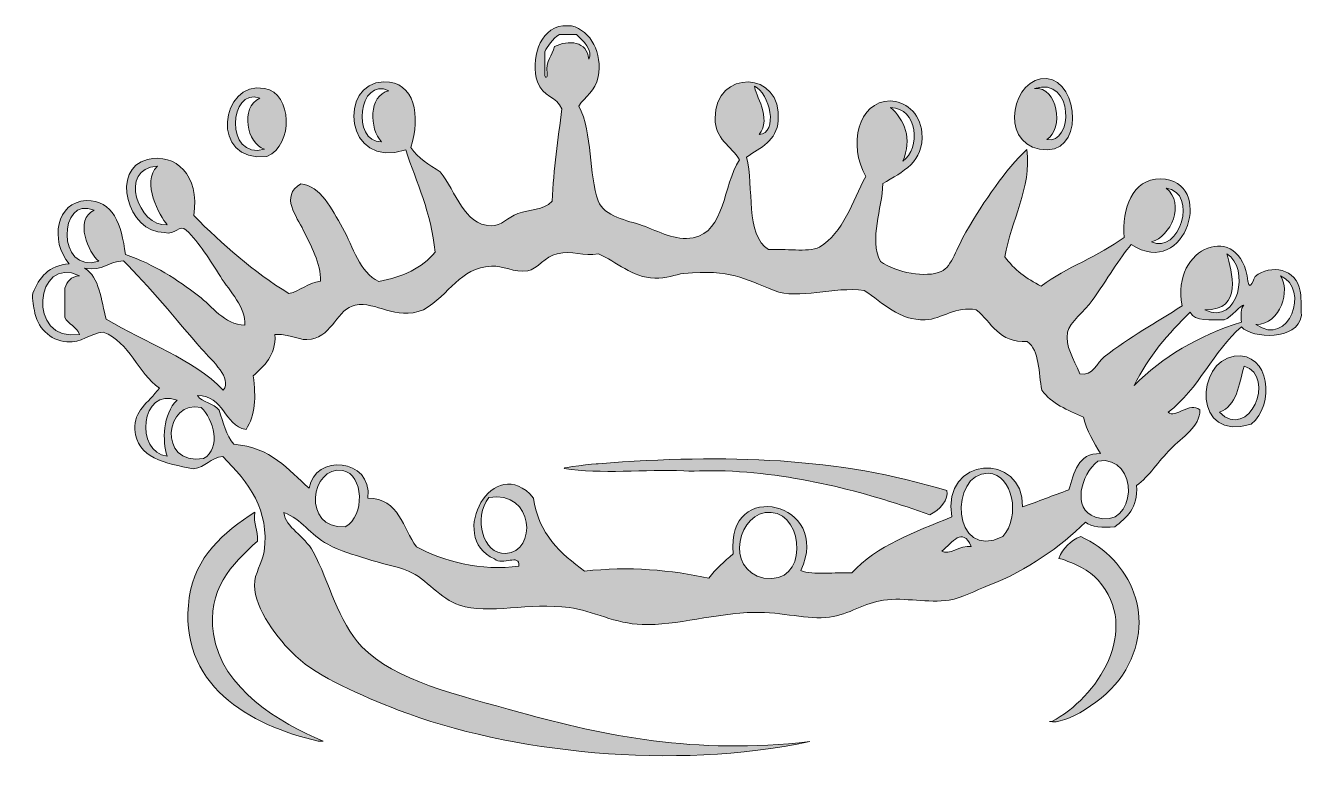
# Model space of a CAD drawing. Extents: x -3 to 616, y 213 to 572.
import ezdxf

# ---------------------------------------------------------------- set-up
doc = ezdxf.new("R2010")
doc.units = 0
doc.header["$MEASUREMENT"] = 0
doc.layers.add('Layer 1', color=7, linetype='Continuous')

# ---------------------------------------------------------------- blocks, each defined once
blk = doc.blocks.new('block 2')
at = {"layer": 'Layer 1'}
h = blk.add_hatch(color=7, dxfattribs=at)
edge = h.paths.add_edge_path()
edge.add_spline(control_points=[(432.66, 336.19), (404.16, 346.27), (371.48, 355.62), (334.05, 357.35), (327.43, 357.64), (320.81, 357.06), (314.04, 357.35), (295.76, 358.22), (273.88, 355.62), (256.46, 358.5), (254.3, 358.94), (272, 360.81), (272.87, 360.81), (335.34, 365.56), (388.61, 363.83), (440.86, 347.85), (442.3, 344.11), (437.26, 337.92), (432.66, 336.19)], knot_values=[0, 0, 0, 0, 1, 1, 1, 2, 2, 2, 3, 3, 3, 4, 4, 4, 5, 5, 5, 6, 6, 6, 6], degree=3, periodic=1)
edge = h.paths.add_edge_path()
edge.add_spline(control_points=[(579.49, 412.63), (597.05, 414.93), (599.21, 389.02), (587.7, 379.81), (559.34, 370.88), (561.07, 410.18), (579.49, 412.63)], knot_values=[0, 0, 0, 0, 1, 1, 1, 2, 2, 2, 2], degree=3, periodic=1)
edge = h.paths.add_edge_path()
edge.add_spline(control_points=[(584.24, 407.88), (581.8, 398.95), (580.79, 388.73), (572.44, 385.57), (586.4, 371.46), (600.22, 402.7), (584.24, 407.88)], knot_values=[0, 0, 0, 0, 1, 1, 1, 2, 2, 2, 2], degree=3, periodic=1)
edge = h.paths.add_edge_path()
edge.add_spline(control_points=[(111.93, 541.76), (125.31, 539.31), (126.18, 514.55), (113.08, 508.94), (85.3, 505.63), (90.48, 545.64), (111.93, 541.76)], knot_values=[0, 0, 0, 0, 1, 1, 1, 2, 2, 2, 2], degree=3, periodic=1)
edge = h.paths.add_edge_path()
edge.add_spline(control_points=[(111.93, 512.39), (103.29, 515.13), (100.12, 532.54), (109.62, 537.01), (94.8, 542.77), (92.35, 507.21), (111.93, 512.39)], knot_values=[0, 0, 0, 0, 1, 1, 1, 2, 2, 2, 2], degree=3, periodic=1)
edge = h.paths.add_edge_path()
edge.add_spline(control_points=[(489.09, 546.51), (504.78, 545.36), (507.8, 508.22), (485.63, 512.39), (465.91, 516.13), (472.82, 547.8), (489.09, 546.51)], knot_values=[0, 0, 0, 0, 1, 1, 1, 2, 2, 2, 2], degree=3, periodic=1)
edge = h.paths.add_edge_path()
edge.add_spline(control_points=[(489.09, 517.14), (501.9, 514.26), (502.62, 547.66), (483.19, 541.76), (494.42, 542.62), (497.58, 522.32), (489.09, 517.14)], knot_values=[0, 0, 0, 0, 1, 1, 1, 2, 2, 2, 2], degree=3, periodic=1)
edge = h.paths.add_edge_path()
edge.add_spline(control_points=[(108.47, 323.38), (108.9, 328.99), (106.31, 331.44), (107.32, 337.49), (92.21, 327.7), (78.39, 315.89), (75.65, 296.31), (69.6, 254.28), (105.02, 234.41), (137.84, 227.07), (138.56, 227.07), (139.42, 227.07), (140.14, 227.07), (119.41, 235.85), (91.2, 252.12), (87.31, 278.75), (84.14, 299.63), (95.95, 312.29), (108.47, 323.38)], knot_values=[0, 0, 0, 0, 1, 1, 1, 2, 2, 2, 3, 3, 3, 4, 4, 4, 5, 5, 5, 6, 6, 6, 6], degree=3, periodic=1)
edge = h.paths.add_edge_path()
edge.add_spline(control_points=[(505.5, 325.68), (500.46, 323.67), (497.01, 320.07), (494.99, 315.17), (503.05, 312.73), (509.53, 309.41), (513.85, 304.66), (535.01, 280.91), (513.42, 247.66), (491.54, 236.57), (491.1, 236.72), (490.67, 236.43), (490.38, 236.57), (497.58, 234.41), (517.45, 246.51), (525.65, 258.89), (543.36, 285.95), (529.25, 315.03), (505.5, 325.68)], knot_values=[0, 0, 0, 0, 1, 1, 1, 2, 2, 2, 3, 3, 3, 4, 4, 4, 5, 5, 5, 6, 6, 6, 6], degree=3, periodic=1)
edge = h.paths.add_edge_path()
edge.add_spline(control_points=[(582.95, 426.74), (569.56, 415.22), (562.36, 396.8), (547.68, 385.57), (551.13, 382.54), (558.19, 390.89), (562.94, 386.72), (563.08, 378.66), (554.44, 373.62), (548.83, 367.86), (543.07, 362.1), (538.47, 354.76), (532.42, 350.3), (533.28, 339.21), (527.52, 334.89), (521.91, 330.29), (516.15, 330), (510.68, 330), (507.8, 332.59), (495.28, 320.64), (480.45, 309.56), (460.87, 302.07), (454.68, 299.77), (448.49, 296.03), (442.02, 295.02), (431.94, 293.44), (420.85, 296.46), (410.35, 295.02), (401.71, 293.87), (393.36, 287.97), (384.43, 286.81), (373.92, 285.37), (361.54, 289.41), (348.01, 289.12), (329.87, 288.83), (310.44, 282.64), (294.03, 283.22), (281.07, 283.65), (270.28, 289.84), (258.76, 291.42), (239.9, 294.01), (219.89, 287.97), (205.93, 292.57), (196.57, 295.6), (190.24, 305.24), (181.31, 308.98), (175.27, 311.57), (167.49, 312.73), (161.3, 314.89), (154.39, 317.19), (148.64, 318.48), (142.45, 321.94), (133.81, 326.69), (129.92, 334.03), (121.28, 337.2), (122.15, 329.86), (131.07, 326.26), (135.39, 318.34), (143.31, 303.8), (147.2, 284.8), (158.86, 272.56), (174.84, 256.01), (204.63, 249.39), (235.15, 240.89), (275.75, 229.52), (319.37, 220.45), (374.93, 226.78), (309.15, 212.97), (230.26, 221.31), (176.42, 242.04), (158.28, 249.1), (138.13, 257.74), (127.04, 267.96), (118.26, 276.16), (107.18, 290.84), (107.03, 302.07), (107.03, 307.98), (110.92, 312.87), (111.78, 318.48), (114.37, 338.35), (104.44, 351.74), (91.77, 364.26), (85.73, 363.69), (83.71, 359.08), (77.67, 358.36), (64.13, 360.95), (50.17, 363.54), (49.45, 377.22), (48.87, 386.57), (55.64, 389.74), (61.25, 397.23), (50.6, 404.57), (47.15, 419.25), (34.19, 424.29), (27.71, 423.57), (23.54, 418.96), (16.63, 419.54), (8.42, 420.26), (2.09, 426.45), (0.94, 434.8), (0.65, 435.38), (-0.21, 440.13), (0.22, 443.01), (3.24, 450.49), (7.85, 456.54), (17.78, 457.11), (8.14, 468.34), (11.59, 487.2), (25.99, 487.63), (38.94, 488.06), (42.97, 476.11), (44.84, 461.72), (59.24, 456.68), (69.6, 449.63), (80.11, 441.71), (86.73, 436.81), (92.35, 427.89), (102.43, 427.6), (102.86, 436.24), (95.37, 443.72), (90.62, 451.07), (85.58, 458.98), (80.54, 467.33), (74.21, 473.38), (70.61, 476.55), (69.03, 470.79), (63.7, 472.23), (45.71, 472.08), (37.5, 503.32), (55.5, 507.5), (69.03, 510.66), (80.83, 500.16), (77.81, 480.43), (91.63, 466.47), (106.46, 453.51), (123.59, 442.86), (129.49, 444.01), (132.51, 448.04), (138.85, 448.76), (139.28, 457.69), (134.24, 465.75), (130.64, 473.38), (127.62, 479.86), (119.12, 489.79), (129.49, 495.69), (138.99, 494.83), (144.32, 483.6), (149.5, 474.53), (154.83, 465.17), (157.56, 453.08), (167.06, 448.62), (178.58, 450.78), (187.94, 455.1), (194.13, 462.73), (192.4, 482.16), (185.2, 496.12), (180.02, 512.1), (150.22, 502.31), (147.34, 544.64), (169.51, 544.93), (184.48, 545.21), (187.36, 528.37), (182.46, 513.26), (185.92, 508.07), (191.39, 504.91), (196.57, 501.45), (204.49, 491.95), (207.8, 475.83), (221.19, 475.54), (226.23, 475.39), (228.96, 479.43), (234.14, 481.44), (239.61, 483.6), (246.38, 482.74), (250.56, 487.34), (251.42, 502.89), (253.43, 517.43), (255.31, 531.97), (253, 537.73), (245.95, 537.58), (243.5, 544.93), (240.19, 555.29), (244.22, 570.41), (255.74, 571.99), (256.17, 571.99), (256.17, 571.99), (256.46, 571.99), (257.61, 571.99), (258.76, 571.99), (259.91, 571.99), (269.41, 569.4), (274.88, 558.74), (272.87, 547.37), (271.57, 540.17), (266.39, 538.02), (263.51, 533.26), (270.28, 520.02), (268.12, 500.16), (272.87, 487.49), (275.75, 479.86), (286.98, 478.13), (294.03, 475.68), (302.24, 472.8), (309.86, 468.05), (318.65, 469.78), (334.19, 472.8), (332.75, 494.68), (340.96, 507.35), (336.93, 513.97), (329.15, 517.29), (329.15, 527.36), (329.15, 551.26), (361.83, 550.54), (359.67, 526.21), (358.81, 516.57), (351.18, 513.11), (344.41, 508.65), (348.01, 493.97), (343.69, 471.08), (354.92, 464.02), (362.84, 464.6), (373.49, 462.58), (379.54, 465.17), (391.06, 472.37), (395.37, 486.91), (401.85, 499.29), (393.21, 514.26), (398.11, 535.57), (413.66, 535.71), (420.28, 535.71), (428.05, 530.24), (428.92, 520.45), (430.07, 506.06), (419.7, 501.74), (410.06, 495.84), (409.77, 483.46), (403.29, 469.35), (408.91, 458.26), (416.82, 452.94), (430.79, 450.2), (438.27, 453.51), (443.46, 455.82), (445.76, 465.03), (450.08, 472.37), (459.15, 487.77), (469.22, 502.6), (479.44, 512.25), (482.03, 493.68), (471.67, 477.84), (468.94, 460.57), (473.25, 454.38), (479.44, 449.91), (486.5, 446.46), (498.59, 455.53), (514.28, 460.86), (526.37, 469.92), (525.51, 483.6), (530.26, 498.28), (543.94, 498.14), (570.57, 497.71), (556.75, 449.05), (529.83, 466.47), (524.36, 460.28), (518.02, 449.34), (510.97, 439.41), (507.52, 434.66), (500.17, 428.9), (499.17, 424.15), (497.87, 417.24), (502.04, 411.62), (505.07, 404.14), (511.26, 402.7), (513.42, 409.61), (516.87, 412.34), (529.11, 422.13), (541.78, 428.47), (554.44, 436.96), (548.54, 465.46), (582.66, 478.71), (586.11, 448.76), (586.98, 443.29), (589.28, 450.78), (589.57, 451.07), (597.2, 457.26), (609.58, 454.81), (611.31, 444.01), (611.74, 442.43), (611.88, 436.24), (611.88, 432.21), (610.01, 419.83), (588.42, 421.12), (582.95, 426.74)], knot_values=[0, 0, 0, 0, 1, 1, 1, 2, 2, 2, 3, 3, 3, 4, 4, 4, 5, 5, 5, 6, 6, 6, 7, 7, 7, 8, 8, 8, 9, 9, 9, 10, 10, 10, 11, 11, 11, 12, 12, 12, 13, 13, 13, 14, 14, 14, 15, 15, 15, 16, 16, 16, 17, 17, 17, 18, 18, 18, 19, 19, 19, 20, 20, 20, 21, 21, 21, 22, 22, 22, 23, 23, 23, 24, 24, 24, 25, 25, 25, 26, 26, 26, 27, 27, 27, 28, 28, 28, 29, 29, 29, 30, 30, 30, 31, 31, 31, 32, 32, 32, 33, 33, 33, 34, 34, 34, 35, 35, 35, 36, 36, 36, 37, 37, 37, 38, 38, 38, 39, 39, 39, 40, 40, 40, 41, 41, 41, 42, 42, 42, 43, 43, 43, 44, 44, 44, 45, 45, 45, 46, 46, 46, 47, 47, 47, 48, 48, 48, 49, 49, 49, 50, 50, 50, 51, 51, 51, 52, 52, 52, 53, 53, 53, 54, 54, 54, 55, 55, 55, 56, 56, 56, 57, 57, 57, 58, 58, 58, 59, 59, 59, 60, 60, 60, 61, 61, 61, 62, 62, 62, 63, 63, 63, 64, 64, 64, 65, 65, 65, 66, 66, 66, 67, 67, 67, 68, 68, 68, 69, 69, 69, 70, 70, 70, 71, 71, 71, 72, 72, 72, 73, 73, 73, 74, 74, 74, 75, 75, 75, 76, 76, 76, 77, 77, 77, 78, 78, 78, 79, 79, 79, 80, 80, 80, 81, 81, 81, 82, 82, 82, 83, 83, 83, 84, 84, 84, 85, 85, 85, 86, 86, 86, 87, 87, 87, 88, 88, 88, 89, 89, 89, 90, 90, 90, 91, 91, 91, 92, 92, 92, 93, 93, 93, 94, 94, 94, 95, 95, 95, 96, 96, 96, 97, 97, 97, 97], degree=3, periodic=1)
edge = h.paths.add_edge_path()
edge.add_spline(control_points=[(352.76, 305.67), (374.21, 301.79), (372.49, 336.19), (356.22, 337.34), (340.1, 338.64), (333.62, 309.27), (352.76, 305.67)], knot_values=[0, 0, 0, 0, 1, 1, 1, 2, 2, 2, 2], degree=3, periodic=1)
edge = h.paths.add_edge_path()
edge.add_spline(control_points=[(370.47, 309.27), (376.8, 306.97), (387.02, 308.55), (395.09, 308.12), (407.03, 321.22), (425.46, 327.84), (443.31, 335.18), (438.13, 364.55), (478, 366.71), (477.43, 339.93), (484.91, 342.52), (492.11, 345.55), (499.74, 348.14), (502.33, 356.49), (503.92, 365.85), (515, 365.7), (511.83, 371.17), (508.38, 376.35), (506.8, 383.26), (499.17, 386.72), (491.39, 389.74), (486.79, 396.22), (485.06, 404.57), (485.78, 415.51), (479.73, 419.68), (465.77, 418.96), (462.6, 429.04), (455.12, 434.94), (445.47, 437.1), (438.56, 430.48), (430.5, 430.19), (417.69, 429.76), (410.49, 438.25), (401.13, 444.3), (386.45, 446.46), (369.46, 439.69), (357.66, 444.3), (342.83, 450.06), (336.93, 454.67), (314.18, 452.51), (309.86, 452.07), (305.69, 449.91), (300.08, 450.2), (288.99, 450.63), (281.65, 458.26), (273.01, 462.01), (265.53, 460.71), (260.49, 463.73), (253, 462.01), (247.24, 460.71), (243.36, 454.67), (238.9, 453.8), (232.27, 452.65), (226.8, 456.54), (221.33, 456.1), (205.79, 455.1), (201.61, 442.57), (188.51, 434.94), (174.69, 429.62), (165.91, 439.26), (155.69, 437.25), (147.2, 435.66), (144.75, 422.71), (134.53, 420.84), (128.34, 419.68), (126.32, 423.28), (116.97, 423.14), (117.4, 412.49), (111.64, 408.02), (106.46, 403.13), (107.9, 392.62), (107.46, 384.42), (103, 377.22), (91.92, 379.52), (92.78, 393.63), (79.54, 393.63), (81.98, 390.17), (87.6, 390.03), (90.05, 386.57), (92.06, 380.82), (93.36, 374.34), (97.1, 370.16), (115.09, 368.87), (123.16, 357.78), (133.52, 349), (135.82, 365.56), (164.04, 363.69), (161.74, 344.25), (177.14, 343.96), (178.43, 329.57), (185.2, 320.79), (197, 313.88), (217.01, 308.84), (234.58, 311.43), (235.01, 317.91), (226.8, 311.29), (222.77, 314.89), (199.31, 325.39), (222.63, 367.14), (241.63, 344.25), (244.08, 326.69), (254.73, 317.48), (266.25, 308.98), (287.41, 311.43), (308.43, 309.56), (326.13, 305.53), (329.44, 310.13), (333.62, 313.59), (337.94, 317.33), (334.05, 354.47), (386.16, 342.24), (370.47, 309.27)], knot_values=[0, 0, 0, 0, 1, 1, 1, 2, 2, 2, 3, 3, 3, 4, 4, 4, 5, 5, 5, 6, 6, 6, 7, 7, 7, 8, 8, 8, 9, 9, 9, 10, 10, 10, 11, 11, 11, 12, 12, 12, 13, 13, 13, 14, 14, 14, 15, 15, 15, 16, 16, 16, 17, 17, 17, 18, 18, 18, 19, 19, 19, 20, 20, 20, 21, 21, 21, 22, 22, 22, 23, 23, 23, 24, 24, 24, 25, 25, 25, 26, 26, 26, 27, 27, 27, 28, 28, 28, 29, 29, 29, 30, 30, 30, 31, 31, 31, 32, 32, 32, 33, 33, 33, 34, 34, 34, 35, 35, 35, 36, 36, 36, 37, 37, 37, 37], degree=3, periodic=1)
edge = h.paths.add_edge_path()
edge.add_spline(control_points=[(220.04, 344.54), (212.55, 334.61), (217.01, 317.04), (228.24, 317.48), (243.36, 318.05), (242.21, 348.14), (220.04, 344.54)], knot_values=[0, 0, 0, 0, 1, 1, 1, 2, 2, 2, 2], degree=3, periodic=1)
edge = h.paths.add_edge_path()
edge.add_spline(control_points=[(438.56, 318.63), (441.73, 316.32), (447.34, 321.51), (452.67, 320.93), (448.35, 330.72), (443.74, 322.8), (438.56, 318.63)], knot_values=[0, 0, 0, 0, 1, 1, 1, 2, 2, 2, 2], degree=3, periodic=1)
edge = h.paths.add_edge_path()
edge.add_spline(control_points=[(467.93, 325.68), (476.56, 335.33), (472.97, 355.48), (460.87, 356.2), (442.02, 356.63), (443.17, 313.3), (467.93, 325.68)], knot_values=[0, 0, 0, 0, 1, 1, 1, 2, 2, 2, 2], degree=3, periodic=1)
edge = h.paths.add_edge_path()
edge.add_spline(control_points=[(150.79, 330.43), (160.58, 335.47), (159.72, 355.62), (149.64, 357.5), (134.1, 360.23), (129.78, 328.99), (150.79, 330.43)], knot_values=[0, 0, 0, 0, 1, 1, 1, 2, 2, 2, 2], degree=3, periodic=1)
edge = h.paths.add_edge_path()
edge.add_spline(control_points=[(512.55, 335.04), (533.14, 328.13), (534, 365.41), (513.71, 362.1), (505.64, 355.48), (501.04, 338.93), (512.55, 335.04)], knot_values=[0, 0, 0, 0, 1, 1, 1, 2, 2, 2, 2], degree=3, periodic=1)
edge = h.paths.add_edge_path()
edge.add_spline(control_points=[(82.56, 363.25), (91.34, 368.44), (87.31, 382.26), (81.41, 387.87), (64.13, 392.19), (59.82, 359.8), (82.56, 363.25)], knot_values=[0, 0, 0, 0, 1, 1, 1, 2, 2, 2, 2], degree=3, periodic=1)
edge = h.paths.add_edge_path()
edge.add_spline(control_points=[(65, 364.41), (62.55, 371.89), (62.84, 384.56), (69.75, 391.47), (52.19, 398.09), (49.16, 366.13), (65, 364.41)], knot_values=[0, 0, 0, 0, 1, 1, 1, 2, 2, 2, 2], degree=3, periodic=1)
edge = h.paths.add_edge_path()
edge.add_spline(control_points=[(92.06, 396.22), (96.38, 402.27), (87.02, 409.9), (81.55, 416.23), (69.6, 429.76), (55.64, 447.18), (43.98, 458.55), (36.49, 458.7), (34.34, 453.23), (25.12, 455.1), (32.61, 450.78), (32.9, 439.41), (35.63, 430.48), (54.63, 418.96), (77.38, 411.62), (92.06, 396.22)], knot_values=[0, 0, 0, 0, 1, 1, 1, 2, 2, 2, 3, 3, 3, 4, 4, 4, 5, 5, 5, 5], degree=3, periodic=1)
edge = h.paths.add_edge_path()
edge.add_spline(control_points=[(558.33, 433.79), (547.68, 423.72), (538.18, 412.49), (531.27, 398.52), (544.94, 412.34), (562.07, 422.42), (582.95, 429.04), (582.95, 432.21), (582.52, 435.81), (584.1, 437.25), (582.8, 437.68), (578.2, 431.49), (574.74, 430.19), (568.26, 430.34), (560.49, 429.19), (558.33, 433.79)], knot_values=[0, 0, 0, 0, 1, 1, 1, 2, 2, 2, 3, 3, 3, 4, 4, 4, 5, 5, 5, 5], degree=3, periodic=1)
edge = h.paths.add_edge_path()
edge.add_spline(control_points=[(22.67, 423.14), (21.38, 427.03), (17.2, 427.89), (15.62, 431.34), (15.62, 436.1), (15.62, 440.7), (15.62, 445.45), (16.77, 448.62), (18.5, 451.07), (22.67, 451.35), (1.37, 462.15), (-3.24, 418.82), (22.67, 423.14)], knot_values=[0, 0, 0, 0, 1, 1, 1, 2, 2, 2, 3, 3, 3, 4, 4, 4, 4], degree=3, periodic=1)
edge = h.paths.add_edge_path()
edge.add_spline(control_points=[(590, 427.89), (605.98, 416.66), (616.2, 445.16), (601.81, 451.35), (606.56, 444.73), (602.24, 428.03), (590, 427.89)], knot_values=[0, 0, 0, 0, 1, 1, 1, 2, 2, 2, 2], degree=3, periodic=1)
edge = h.paths.add_edge_path()
edge.add_spline(control_points=[(565.38, 434.94), (581.8, 427.17), (587.27, 455.39), (575.89, 462.01), (578.2, 453.66), (584.24, 434.8), (565.38, 434.94)], knot_values=[0, 0, 0, 0, 1, 1, 1, 2, 2, 2, 2], degree=3, periodic=1)
edge = h.paths.add_edge_path()
edge.add_spline(control_points=[(32.03, 458.41), (26.99, 462.44), (20.08, 478.56), (29.73, 483.02), (12.6, 490.51), (11.3, 451.93), (32.03, 458.41)], knot_values=[0, 0, 0, 0, 1, 1, 1, 2, 2, 2, 2], degree=3, periodic=1)
edge = h.paths.add_edge_path()
edge.add_spline(control_points=[(539.62, 467.77), (553, 461.29), (562.51, 491.37), (546.67, 493.68), (556.17, 486.19), (548.83, 470.21), (539.62, 467.77)], knot_values=[0, 0, 0, 0, 1, 1, 1, 2, 2, 2, 2], degree=3, periodic=1)
edge = h.paths.add_edge_path()
edge.add_spline(control_points=[(65, 475.97), (61.4, 480.29), (52.19, 496.56), (60.25, 504.19), (41.1, 503.32), (51.18, 474.68), (65, 475.97)], knot_values=[0, 0, 0, 0, 1, 1, 1, 2, 2, 2, 2], degree=3, periodic=1)
edge = h.paths.add_edge_path()
edge.add_spline(control_points=[(419.7, 506.63), (428.48, 512.68), (426.9, 532.4), (413.8, 532.54), (420.42, 526.79), (424.45, 517.43), (419.7, 506.63)], knot_values=[0, 0, 0, 0, 1, 1, 1, 2, 2, 2, 2], degree=3, periodic=1)
edge = h.paths.add_edge_path()
edge.add_spline(control_points=[(168.36, 515.99), (162.46, 522.18), (162.02, 538.45), (171.81, 540.61), (157.42, 547.52), (153.53, 515.85), (168.36, 515.99)], knot_values=[0, 0, 0, 0, 1, 1, 1, 2, 2, 2, 2], degree=3, periodic=1)
edge = h.paths.add_edge_path()
edge.add_spline(control_points=[(350.46, 519.45), (359.82, 520.02), (355.64, 539.6), (348.16, 542.91), (348.3, 538.74), (356.79, 527.51), (350.46, 519.45)], knot_values=[0, 0, 0, 0, 1, 1, 1, 2, 2, 2, 2], degree=3, periodic=1)
edge = h.paths.add_edge_path()
edge.add_spline(control_points=[(268.26, 555.87), (270.71, 559.46), (265.24, 565.37), (262.36, 567.67), (259.62, 567.67), (256.89, 567.67), (254.15, 567.67), (250.84, 565.8), (248.25, 561.91), (247.1, 559.46), (247.1, 556.01), (247.1, 552.41), (247.1, 548.96), (246.96, 546.08), (248.54, 546.94), (248.25, 548.96), (247.39, 555.29), (250.7, 557.45), (251.71, 561.91), (258.33, 565.37), (267.69, 564.5), (268.26, 555.87)], knot_values=[0, 0, 0, 0, 1, 1, 1, 2, 2, 2, 3, 3, 3, 4, 4, 4, 5, 5, 5, 6, 6, 6, 7, 7, 7, 7], degree=3, periodic=1)
at = {"layer": 'Layer 1', "lineweight": 0}
for points, knots in [([(582.95, 426.74), (569.56, 415.22), (562.36, 396.8), (547.68, 385.57), (551.13, 382.54), (558.19, 390.89), (562.94, 386.72), (563.08, 378.66), (554.44, 373.62), (548.83, 367.86), (543.07, 362.1), (538.47, 354.76), (532.42, 350.3), (533.28, 339.21), (527.52, 334.89), (521.91, 330.29), (516.15, 330), (510.68, 330), (507.8, 332.59), (495.28, 320.64), (480.45, 309.56), (460.87, 302.07), (454.68, 299.77), (448.49, 296.03), (442.02, 295.02), (431.94, 293.44), (420.85, 296.46), (410.35, 295.02), (401.71, 293.87), (393.36, 287.97), (384.43, 286.81), (373.92, 285.37), (361.54, 289.41), (348.01, 289.12), (329.87, 288.83), (310.44, 282.64), (294.03, 283.22), (281.07, 283.65), (270.28, 289.84), (258.76, 291.42), (239.9, 294.01), (219.89, 287.97), (205.93, 292.57), (196.57, 295.6), (190.24, 305.24), (181.31, 308.98), (175.27, 311.57), (167.49, 312.73), (161.3, 314.89), (154.39, 317.19), (148.64, 318.48), (142.45, 321.94), (133.81, 326.69), (129.92, 334.03), (121.28, 337.2), (122.15, 329.86), (131.07, 326.26), (135.39, 318.34), (143.31, 303.8), (147.2, 284.8), (158.86, 272.56), (174.84, 256.01), (204.63, 249.39), (235.15, 240.89), (275.75, 229.52), (319.37, 220.45), (374.93, 226.78), (309.15, 212.97), (230.26, 221.31), (176.42, 242.04), (158.28, 249.1), (138.13, 257.74), (127.04, 267.96), (118.26, 276.16), (107.18, 290.84), (107.03, 302.07), (107.03, 307.98), (110.92, 312.87), (111.78, 318.48), (114.37, 338.35), (104.44, 351.74), (91.77, 364.26), (85.73, 363.69), (83.71, 359.08), (77.67, 358.36), (64.13, 360.95), (50.17, 363.54), (49.45, 377.22), (48.87, 386.57), (55.64, 389.74), (61.25, 397.23), (50.6, 404.57), (47.15, 419.25), (34.19, 424.29), (27.71, 423.57), (23.54, 418.96), (16.63, 419.54), (8.42, 420.26), (2.09, 426.45), (0.94, 434.8), (0.65, 435.38), (-0.21, 440.13), (0.22, 443.01), (3.24, 450.49), (7.85, 456.54), (17.78, 457.11), (8.14, 468.34), (11.59, 487.2), (25.99, 487.63), (38.94, 488.06), (42.97, 476.11), (44.84, 461.72), (59.24, 456.68), (69.6, 449.63), (80.11, 441.71), (86.73, 436.81), (92.35, 427.89), (102.43, 427.6), (102.86, 436.24), (95.37, 443.72), (90.62, 451.07), (85.58, 458.98), (80.54, 467.33), (74.21, 473.38), (70.61, 476.55), (69.03, 470.79), (63.7, 472.23), (45.71, 472.08), (37.5, 503.32), (55.5, 507.5), (69.03, 510.66), (80.83, 500.16), (77.81, 480.43), (91.63, 466.47), (106.46, 453.51), (123.59, 442.86), (129.49, 444.01), (132.51, 448.04), (138.85, 448.76), (139.28, 457.69), (134.24, 465.75), (130.64, 473.38), (127.62, 479.86), (119.12, 489.79), (129.49, 495.69), (138.99, 494.83), (144.32, 483.6), (149.5, 474.53), (154.83, 465.17), (157.56, 453.08), (167.06, 448.62), (178.58, 450.78), (187.94, 455.1), (194.13, 462.73), (192.4, 482.16), (185.2, 496.12), (180.02, 512.1), (150.22, 502.31), (147.34, 544.64), (169.51, 544.93), (184.48, 545.21), (187.36, 528.37), (182.46, 513.26), (185.92, 508.07), (191.39, 504.91), (196.57, 501.45), (204.49, 491.95), (207.8, 475.83), (221.19, 475.54), (226.23, 475.39), (228.96, 479.43), (234.14, 481.44), (239.61, 483.6), (246.38, 482.74), (250.56, 487.34), (251.42, 502.89), (253.43, 517.43), (255.31, 531.97), (253, 537.73), (245.95, 537.58), (243.5, 544.93), (240.19, 555.29), (244.22, 570.41), (255.74, 571.99), (256.17, 571.99), (256.17, 571.99), (256.46, 571.99), (257.61, 571.99), (258.76, 571.99), (259.91, 571.99), (269.41, 569.4), (274.88, 558.74), (272.87, 547.37), (271.57, 540.17), (266.39, 538.02), (263.51, 533.26), (270.28, 520.02), (268.12, 500.16), (272.87, 487.49), (275.75, 479.86), (286.98, 478.13), (294.03, 475.68), (302.24, 472.8), (309.86, 468.05), (318.65, 469.78), (334.19, 472.8), (332.75, 494.68), (340.96, 507.35), (336.93, 513.97), (329.15, 517.29), (329.15, 527.36), (329.15, 551.26), (361.83, 550.54), (359.67, 526.21), (358.81, 516.57), (351.18, 513.11), (344.41, 508.65), (348.01, 493.97), (343.69, 471.08), (354.92, 464.02), (362.84, 464.6), (373.49, 462.58), (379.54, 465.17), (391.06, 472.37), (395.37, 486.91), (401.85, 499.29), (393.21, 514.26), (398.11, 535.57), (413.66, 535.71), (420.28, 535.71), (428.05, 530.24), (428.92, 520.45), (430.07, 506.06), (419.7, 501.74), (410.06, 495.84), (409.77, 483.46), (403.29, 469.35), (408.91, 458.26), (416.82, 452.94), (430.79, 450.2), (438.27, 453.51), (443.46, 455.82), (445.76, 465.03), (450.08, 472.37), (459.15, 487.77), (469.22, 502.6), (479.44, 512.25), (482.03, 493.68), (471.67, 477.84), (468.94, 460.57), (473.25, 454.38), (479.44, 449.91), (486.5, 446.46), (498.59, 455.53), (514.28, 460.86), (526.37, 469.92), (525.51, 483.6), (530.26, 498.28), (543.94, 498.14), (570.57, 497.71), (556.75, 449.05), (529.83, 466.47), (524.36, 460.28), (518.02, 449.34), (510.97, 439.41), (507.52, 434.66), (500.17, 428.9), (499.17, 424.15), (497.87, 417.24), (502.04, 411.62), (505.07, 404.14), (511.26, 402.7), (513.42, 409.61), (516.87, 412.34), (529.11, 422.13), (541.78, 428.47), (554.44, 436.96), (548.54, 465.46), (582.66, 478.71), (586.11, 448.76), (586.98, 443.29), (589.28, 450.78), (589.57, 451.07), (597.2, 457.26), (609.58, 454.81), (611.31, 444.01), (611.74, 442.43), (611.88, 436.24), (611.88, 432.21), (610.01, 419.83), (588.42, 421.12), (582.95, 426.74)], [0, 0, 0, 0, 1, 1, 1, 2, 2, 2, 3, 3, 3, 4, 4, 4, 5, 5, 5, 6, 6, 6, 7, 7, 7, 8, 8, 8, 9, 9, 9, 10, 10, 10, 11, 11, 11, 12, 12, 12, 13, 13, 13, 14, 14, 14, 15, 15, 15, 16, 16, 16, 17, 17, 17, 18, 18, 18, 19, 19, 19, 20, 20, 20, 21, 21, 21, 22, 22, 22, 23, 23, 23, 24, 24, 24, 25, 25, 25, 26, 26, 26, 27, 27, 27, 28, 28, 28, 29, 29, 29, 30, 30, 30, 31, 31, 31, 32, 32, 32, 33, 33, 33, 34, 34, 34, 35, 35, 35, 36, 36, 36, 37, 37, 37, 38, 38, 38, 39, 39, 39, 40, 40, 40, 41, 41, 41, 42, 42, 42, 43, 43, 43, 44, 44, 44, 45, 45, 45, 46, 46, 46, 47, 47, 47, 48, 48, 48, 49, 49, 49, 50, 50, 50, 51, 51, 51, 52, 52, 52, 53, 53, 53, 54, 54, 54, 55, 55, 55, 56, 56, 56, 57, 57, 57, 58, 58, 58, 59, 59, 59, 60, 60, 60, 61, 61, 61, 62, 62, 62, 63, 63, 63, 64, 64, 64, 65, 65, 65, 66, 66, 66, 67, 67, 67, 68, 68, 68, 69, 69, 69, 70, 70, 70, 71, 71, 71, 72, 72, 72, 73, 73, 73, 74, 74, 74, 75, 75, 75, 76, 76, 76, 77, 77, 77, 78, 78, 78, 79, 79, 79, 80, 80, 80, 81, 81, 81, 82, 82, 82, 83, 83, 83, 84, 84, 84, 85, 85, 85, 86, 86, 86, 87, 87, 87, 88, 88, 88, 89, 89, 89, 90, 90, 90, 91, 91, 91, 92, 92, 92, 93, 93, 93, 94, 94, 94, 95, 95, 95, 96, 96, 96, 97, 97, 97, 97]), ([(268.26, 555.87), (270.71, 559.46), (265.24, 565.37), (262.36, 567.67), (259.62, 567.67), (256.89, 567.67), (254.15, 567.67), (250.84, 565.8), (248.25, 561.91), (247.1, 559.46), (247.1, 556.01), (247.1, 552.41), (247.1, 548.96), (246.96, 546.08), (248.54, 546.94), (248.25, 548.96), (247.39, 555.29), (250.7, 557.45), (251.71, 561.91), (258.33, 565.37), (267.69, 564.5), (268.26, 555.87)], [0, 0, 0, 0, 1, 1, 1, 2, 2, 2, 3, 3, 3, 4, 4, 4, 5, 5, 5, 6, 6, 6, 7, 7, 7, 7]), ([(111.93, 541.76), (125.31, 539.31), (126.18, 514.55), (113.08, 508.94), (85.3, 505.63), (90.48, 545.64), (111.93, 541.76)], [0, 0, 0, 0, 1, 1, 1, 2, 2, 2, 2]), ([(168.36, 515.99), (162.46, 522.18), (162.02, 538.45), (171.81, 540.61), (157.42, 547.52), (153.53, 515.85), (168.36, 515.99)], [0, 0, 0, 0, 1, 1, 1, 2, 2, 2, 2]), ([(489.09, 546.51), (504.78, 545.36), (507.8, 508.22), (485.63, 512.39), (465.91, 516.13), (472.82, 547.8), (489.09, 546.51)], [0, 0, 0, 0, 1, 1, 1, 2, 2, 2, 2]), ([(489.09, 517.14), (501.9, 514.26), (502.62, 547.66), (483.19, 541.76), (494.42, 542.62), (497.58, 522.32), (489.09, 517.14)], [0, 0, 0, 0, 1, 1, 1, 2, 2, 2, 2]), ([(111.93, 512.39), (103.29, 515.13), (100.12, 532.54), (109.62, 537.01), (94.8, 542.77), (92.35, 507.21), (111.93, 512.39)], [0, 0, 0, 0, 1, 1, 1, 2, 2, 2, 2]), ([(350.46, 519.45), (359.82, 520.02), (355.64, 539.6), (348.16, 542.91), (348.3, 538.74), (356.79, 527.51), (350.46, 519.45)], [0, 0, 0, 0, 1, 1, 1, 2, 2, 2, 2]), ([(419.7, 506.63), (428.48, 512.68), (426.9, 532.4), (413.8, 532.54), (420.42, 526.79), (424.45, 517.43), (419.7, 506.63)], [0, 0, 0, 0, 1, 1, 1, 2, 2, 2, 2]), ([(65, 475.97), (61.4, 480.29), (52.19, 496.56), (60.25, 504.19), (41.1, 503.32), (51.18, 474.68), (65, 475.97)], [0, 0, 0, 0, 1, 1, 1, 2, 2, 2, 2]), ([(32.03, 458.41), (26.99, 462.44), (20.08, 478.56), (29.73, 483.02), (12.6, 490.51), (11.3, 451.93), (32.03, 458.41)], [0, 0, 0, 0, 1, 1, 1, 2, 2, 2, 2]), ([(539.62, 467.77), (553, 461.29), (562.51, 491.37), (546.67, 493.68), (556.17, 486.19), (548.83, 470.21), (539.62, 467.77)], [0, 0, 0, 0, 1, 1, 1, 2, 2, 2, 2]), ([(22.67, 423.14), (21.38, 427.03), (17.2, 427.89), (15.62, 431.34), (15.62, 436.1), (15.62, 440.7), (15.62, 445.45), (16.77, 448.62), (18.5, 451.07), (22.67, 451.35), (1.37, 462.15), (-3.24, 418.82), (22.67, 423.14)], [0, 0, 0, 0, 1, 1, 1, 2, 2, 2, 3, 3, 3, 4, 4, 4, 4]), ([(92.06, 396.22), (96.38, 402.27), (87.02, 409.9), (81.55, 416.23), (69.6, 429.76), (55.64, 447.18), (43.98, 458.55), (36.49, 458.7), (34.34, 453.23), (25.12, 455.1), (32.61, 450.78), (32.9, 439.41), (35.63, 430.48), (54.63, 418.96), (77.38, 411.62), (92.06, 396.22)], [0, 0, 0, 0, 1, 1, 1, 2, 2, 2, 3, 3, 3, 4, 4, 4, 5, 5, 5, 5]), ([(370.47, 309.27), (376.8, 306.97), (387.02, 308.55), (395.09, 308.12), (407.03, 321.22), (425.46, 327.84), (443.31, 335.18), (438.13, 364.55), (478, 366.71), (477.43, 339.93), (484.91, 342.52), (492.11, 345.55), (499.74, 348.14), (502.33, 356.49), (503.92, 365.85), (515, 365.7), (511.83, 371.17), (508.38, 376.35), (506.8, 383.26), (499.17, 386.72), (491.39, 389.74), (486.79, 396.22), (485.06, 404.57), (485.78, 415.51), (479.73, 419.68), (465.77, 418.96), (462.6, 429.04), (455.12, 434.94), (445.47, 437.1), (438.56, 430.48), (430.5, 430.19), (417.69, 429.76), (410.49, 438.25), (401.13, 444.3), (386.45, 446.46), (369.46, 439.69), (357.66, 444.3), (342.83, 450.06), (336.93, 454.67), (314.18, 452.51), (309.86, 452.07), (305.69, 449.91), (300.08, 450.2), (288.99, 450.63), (281.65, 458.26), (273.01, 462.01), (265.53, 460.71), (260.49, 463.73), (253, 462.01), (247.24, 460.71), (243.36, 454.67), (238.9, 453.8), (232.27, 452.65), (226.8, 456.54), (221.33, 456.1), (205.79, 455.1), (201.61, 442.57), (188.51, 434.94), (174.69, 429.62), (165.91, 439.26), (155.69, 437.25), (147.2, 435.66), (144.75, 422.71), (134.53, 420.84), (128.34, 419.68), (126.32, 423.28), (116.97, 423.14), (117.4, 412.49), (111.64, 408.02), (106.46, 403.13), (107.9, 392.62), (107.46, 384.42), (103, 377.22), (91.92, 379.52), (92.78, 393.63), (79.54, 393.63), (81.98, 390.17), (87.6, 390.03), (90.05, 386.57), (92.06, 380.82), (93.36, 374.34), (97.1, 370.16), (115.09, 368.87), (123.16, 357.78), (133.52, 349), (135.82, 365.56), (164.04, 363.69), (161.74, 344.25), (177.14, 343.96), (178.43, 329.57), (185.2, 320.79), (197, 313.88), (217.01, 308.84), (234.58, 311.43), (235.01, 317.91), (226.8, 311.29), (222.77, 314.89), (199.31, 325.39), (222.63, 367.14), (241.63, 344.25), (244.08, 326.69), (254.73, 317.48), (266.25, 308.98), (287.41, 311.43), (308.43, 309.56), (326.13, 305.53), (329.44, 310.13), (333.62, 313.59), (337.94, 317.33), (334.05, 354.47), (386.16, 342.24), (370.47, 309.27)], [0, 0, 0, 0, 1, 1, 1, 2, 2, 2, 3, 3, 3, 4, 4, 4, 5, 5, 5, 6, 6, 6, 7, 7, 7, 8, 8, 8, 9, 9, 9, 10, 10, 10, 11, 11, 11, 12, 12, 12, 13, 13, 13, 14, 14, 14, 15, 15, 15, 16, 16, 16, 17, 17, 17, 18, 18, 18, 19, 19, 19, 20, 20, 20, 21, 21, 21, 22, 22, 22, 23, 23, 23, 24, 24, 24, 25, 25, 25, 26, 26, 26, 27, 27, 27, 28, 28, 28, 29, 29, 29, 30, 30, 30, 31, 31, 31, 32, 32, 32, 33, 33, 33, 34, 34, 34, 35, 35, 35, 36, 36, 36, 37, 37, 37, 37]), ([(565.38, 434.94), (581.8, 427.17), (587.27, 455.39), (575.89, 462.01), (578.2, 453.66), (584.24, 434.8), (565.38, 434.94)], [0, 0, 0, 0, 1, 1, 1, 2, 2, 2, 2]), ([(590, 427.89), (605.98, 416.66), (616.2, 445.16), (601.81, 451.35), (606.56, 444.73), (602.24, 428.03), (590, 427.89)], [0, 0, 0, 0, 1, 1, 1, 2, 2, 2, 2]), ([(558.33, 433.79), (547.68, 423.72), (538.18, 412.49), (531.27, 398.52), (544.94, 412.34), (562.07, 422.42), (582.95, 429.04), (582.95, 432.21), (582.52, 435.81), (584.1, 437.25), (582.8, 437.68), (578.2, 431.49), (574.74, 430.19), (568.26, 430.34), (560.49, 429.19), (558.33, 433.79)], [0, 0, 0, 0, 1, 1, 1, 2, 2, 2, 3, 3, 3, 4, 4, 4, 5, 5, 5, 5]), ([(579.49, 412.63), (597.05, 414.93), (599.21, 389.02), (587.7, 379.81), (559.34, 370.88), (561.07, 410.18), (579.49, 412.63)], [0, 0, 0, 0, 1, 1, 1, 2, 2, 2, 2]), ([(584.24, 407.88), (581.8, 398.95), (580.79, 388.73), (572.44, 385.57), (586.4, 371.46), (600.22, 402.7), (584.24, 407.88)], [0, 0, 0, 0, 1, 1, 1, 2, 2, 2, 2]), ([(65, 364.41), (62.55, 371.89), (62.84, 384.56), (69.75, 391.47), (52.19, 398.09), (49.16, 366.13), (65, 364.41)], [0, 0, 0, 0, 1, 1, 1, 2, 2, 2, 2]), ([(82.56, 363.25), (91.34, 368.44), (87.31, 382.26), (81.41, 387.87), (64.13, 392.19), (59.82, 359.8), (82.56, 363.25)], [0, 0, 0, 0, 1, 1, 1, 2, 2, 2, 2]), ([(432.66, 336.19), (404.16, 346.27), (371.48, 355.62), (334.05, 357.35), (327.43, 357.64), (320.81, 357.06), (314.04, 357.35), (295.76, 358.22), (273.88, 355.62), (256.46, 358.5), (254.3, 358.94), (272, 360.81), (272.87, 360.81), (335.34, 365.56), (388.61, 363.83), (440.86, 347.85), (442.3, 344.11), (437.26, 337.92), (432.66, 336.19)], [0, 0, 0, 0, 1, 1, 1, 2, 2, 2, 3, 3, 3, 4, 4, 4, 5, 5, 5, 6, 6, 6, 6]), ([(150.79, 330.43), (160.58, 335.47), (159.72, 355.62), (149.64, 357.5), (134.1, 360.23), (129.78, 328.99), (150.79, 330.43)], [0, 0, 0, 0, 1, 1, 1, 2, 2, 2, 2]), ([(512.55, 335.04), (533.14, 328.13), (534, 365.41), (513.71, 362.1), (505.64, 355.48), (501.04, 338.93), (512.55, 335.04)], [0, 0, 0, 0, 1, 1, 1, 2, 2, 2, 2]), ([(467.93, 325.68), (476.56, 335.33), (472.97, 355.48), (460.87, 356.2), (442.02, 356.63), (443.17, 313.3), (467.93, 325.68)], [0, 0, 0, 0, 1, 1, 1, 2, 2, 2, 2]), ([(220.04, 344.54), (212.55, 334.61), (217.01, 317.04), (228.24, 317.48), (243.36, 318.05), (242.21, 348.14), (220.04, 344.54)], [0, 0, 0, 0, 1, 1, 1, 2, 2, 2, 2]), ([(108.47, 323.38), (108.9, 328.99), (106.31, 331.44), (107.32, 337.49), (92.21, 327.7), (78.39, 315.89), (75.65, 296.31), (69.6, 254.28), (105.02, 234.41), (137.84, 227.07), (138.56, 227.07), (139.42, 227.07), (140.14, 227.07), (119.41, 235.85), (91.2, 252.12), (87.31, 278.75), (84.14, 299.63), (95.95, 312.29), (108.47, 323.38)], [0, 0, 0, 0, 1, 1, 1, 2, 2, 2, 3, 3, 3, 4, 4, 4, 5, 5, 5, 6, 6, 6, 6]), ([(352.76, 305.67), (374.21, 301.79), (372.49, 336.19), (356.22, 337.34), (340.1, 338.64), (333.62, 309.27), (352.76, 305.67)], [0, 0, 0, 0, 1, 1, 1, 2, 2, 2, 2]), ([(438.56, 318.63), (441.73, 316.32), (447.34, 321.51), (452.67, 320.93), (448.35, 330.72), (443.74, 322.8), (438.56, 318.63)], [0, 0, 0, 0, 1, 1, 1, 2, 2, 2, 2]), ([(505.5, 325.68), (500.46, 323.67), (497.01, 320.07), (494.99, 315.17), (503.05, 312.73), (509.53, 309.41), (513.85, 304.66), (535.01, 280.91), (513.42, 247.66), (491.54, 236.57), (491.1, 236.72), (490.67, 236.43), (490.38, 236.57), (497.58, 234.41), (517.45, 246.51), (525.65, 258.89), (543.36, 285.95), (529.25, 315.03), (505.5, 325.68)], [0, 0, 0, 0, 1, 1, 1, 2, 2, 2, 3, 3, 3, 4, 4, 4, 5, 5, 5, 6, 6, 6, 6])]:
    blk.add_open_spline(points, degree=3, knots=knots, dxfattribs=at)

msp = doc.modelspace()

# ---------------------------------------------------------------- block references
at = {"layer": 'Layer 1'}
msp.add_blockref('block 2', (0, 0), dxfattribs=at)

doc.saveas('drawing.dxf')
